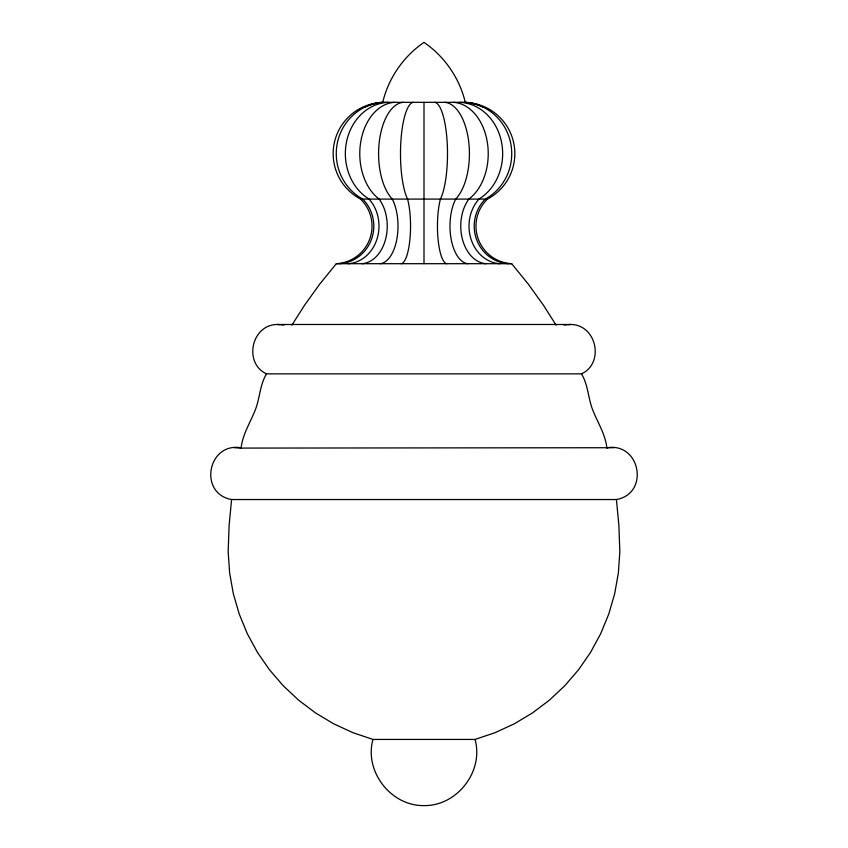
<?xml version="1.0" encoding="UTF-8"?>
<svg xmlns="http://www.w3.org/2000/svg" width="848" height="848" viewBox="0 0 848 848"><rect width="100%" height="100%" fill="white"/><g stroke="black" fill="none" stroke-linecap="round" stroke-linejoin="round"><path stroke-width="1.27" d="M240.737 447.723C207.559 442.412 198.294 493.557 231.578 499.536L229.108 525.601L228.165 551.762L229.628 572.877L233.327 593.717L239.231 614.047L247.277 633.626L257.357 652.229L269.378 669.655L283.179 685.703L298.623 700.183L315.52 712.924L333.677 723.8L352.906 732.672L372.961 739.435L475.039 739.435L495.094 732.672L514.323 723.8L532.48 712.924L549.377 700.183L564.821 685.703L578.622 669.655L590.643 652.229L600.723 633.626L608.769 614.047L614.673 593.717L618.372 572.877L619.835 551.762L618.892 525.601L616.422 499.536C649.706 493.557 640.441 442.412 607.263 447.723M372.961 739.435C364.025 771.341 390.875 806.141 424 805.6C457.125 806.141 483.975 771.341 475.039 739.435M291.903 325.155L304.517 305.259L319.802 284.006L336.317 263.696A37.619 37.619 0 0 0 360.57 199.089A51.357 51.357 0 0 1 382.713 102.332C388.469 78.164 403.468 56.381 424 42.4C444.532 56.381 459.531 78.164 465.287 102.332A51.357 51.357 0 0 1 487.43 199.089A37.619 37.619 0 0 0 511.683 263.696L528.198 284.006L543.483 305.259L556.097 325.155M234.271 447.723L241.086 448.083C242.719 433.667 250.764 421.954 255.725 408.778C259.954 397.246 260.007 384.653 266.495 373.862L581.505 373.862C604.889 363.092 596.473 324.53 570.725 324.477L277.275 324.477C251.527 324.53 243.111 363.092 266.495 373.862M563.92 325.06L570.725 324.477M241.086 448.083L613.729 447.723M382.713 102.332L465.287 102.332M360.57 199.089L487.43 199.089M336.317 263.696L511.683 263.696M231.578 499.536L616.422 499.536M277.275 324.477L284.08 325.06M581.505 373.862C587.993 384.653 588.046 397.246 592.275 408.778C597.236 421.954 605.281 433.667 606.914 448.083M424 102.332L424 263.696M394.808 102.332A51.357 36.316 90 0 0 360.686 142.199A51.357 36.316 90 0 0 379.151 199.089A37.619 26.595 -90 0 1 385.554 239.348A37.619 26.595 -90 0 1 362.001 263.696M403.362 102.332A51.357 25.684 90 0 0 379.236 142.199A51.357 25.684 90 0 0 392.285 199.089A37.619 18.804 -90 0 1 396.811 239.348A37.619 18.804 -90 0 1 380.158 263.696M339.306 263.696A37.619 36.337 -90 0 0 371.477 239.348A37.619 36.337 -90 0 0 362.732 199.089A51.357 49.608 -90 0 1 337.515 142.199A51.357 49.608 -90 0 1 384.123 102.332M348.062 263.696A37.619 32.574 -90 0 0 376.915 239.348A37.619 32.574 -90 0 0 369.071 199.089A51.357 44.478 90 0 1 346.461 142.199A51.357 44.478 90 0 1 388.246 102.332M364.386 107.367A51.357 49.608 90 0 1 372.261 104.272M373.417 103.944A51.357 49.608 90 0 1 382.925 102.396M453.192 102.332A51.357 36.316 -90 0 1 487.314 142.199A51.357 36.316 -90 0 1 468.849 199.089A37.619 26.595 -90 0 0 462.446 239.348A37.619 26.595 -90 0 0 485.999 263.696M459.754 102.332A51.357 44.478 -90 0 1 501.539 142.199A51.357 44.478 -90 0 1 478.929 199.089A37.619 32.574 -90 0 0 471.085 239.348A37.619 32.574 -90 0 0 499.938 263.696M508.694 263.696A37.619 36.337 -90 0 1 476.523 239.348A37.619 36.337 -90 0 1 485.268 199.089A51.357 49.608 -90 0 0 510.485 142.199A51.357 49.608 -90 0 0 463.877 102.332M465.075 102.396A51.357 49.608 90 0 1 474.583 103.944M475.739 104.272A51.357 49.608 90 0 1 483.614 107.367M413.315 102.332A51.357 13.292 90 0 0 400.828 142.199A51.357 13.292 90 0 0 407.581 199.089A37.619 9.741 -90 0 1 409.923 239.348A37.619 9.741 -90 0 1 401.305 263.696M444.638 102.332A51.357 25.684 -90 0 1 468.764 142.199A51.357 25.684 -90 0 1 455.715 199.089A37.619 18.804 -90 0 0 451.189 239.348A37.619 18.804 -90 0 0 467.842 263.696M434.685 102.332A51.357 13.292 -90 0 1 447.172 142.199A51.357 13.292 -90 0 1 440.419 199.089A37.619 9.741 90 0 0 438.077 239.348A37.619 9.741 90 0 0 446.695 263.696"/></g></svg>
